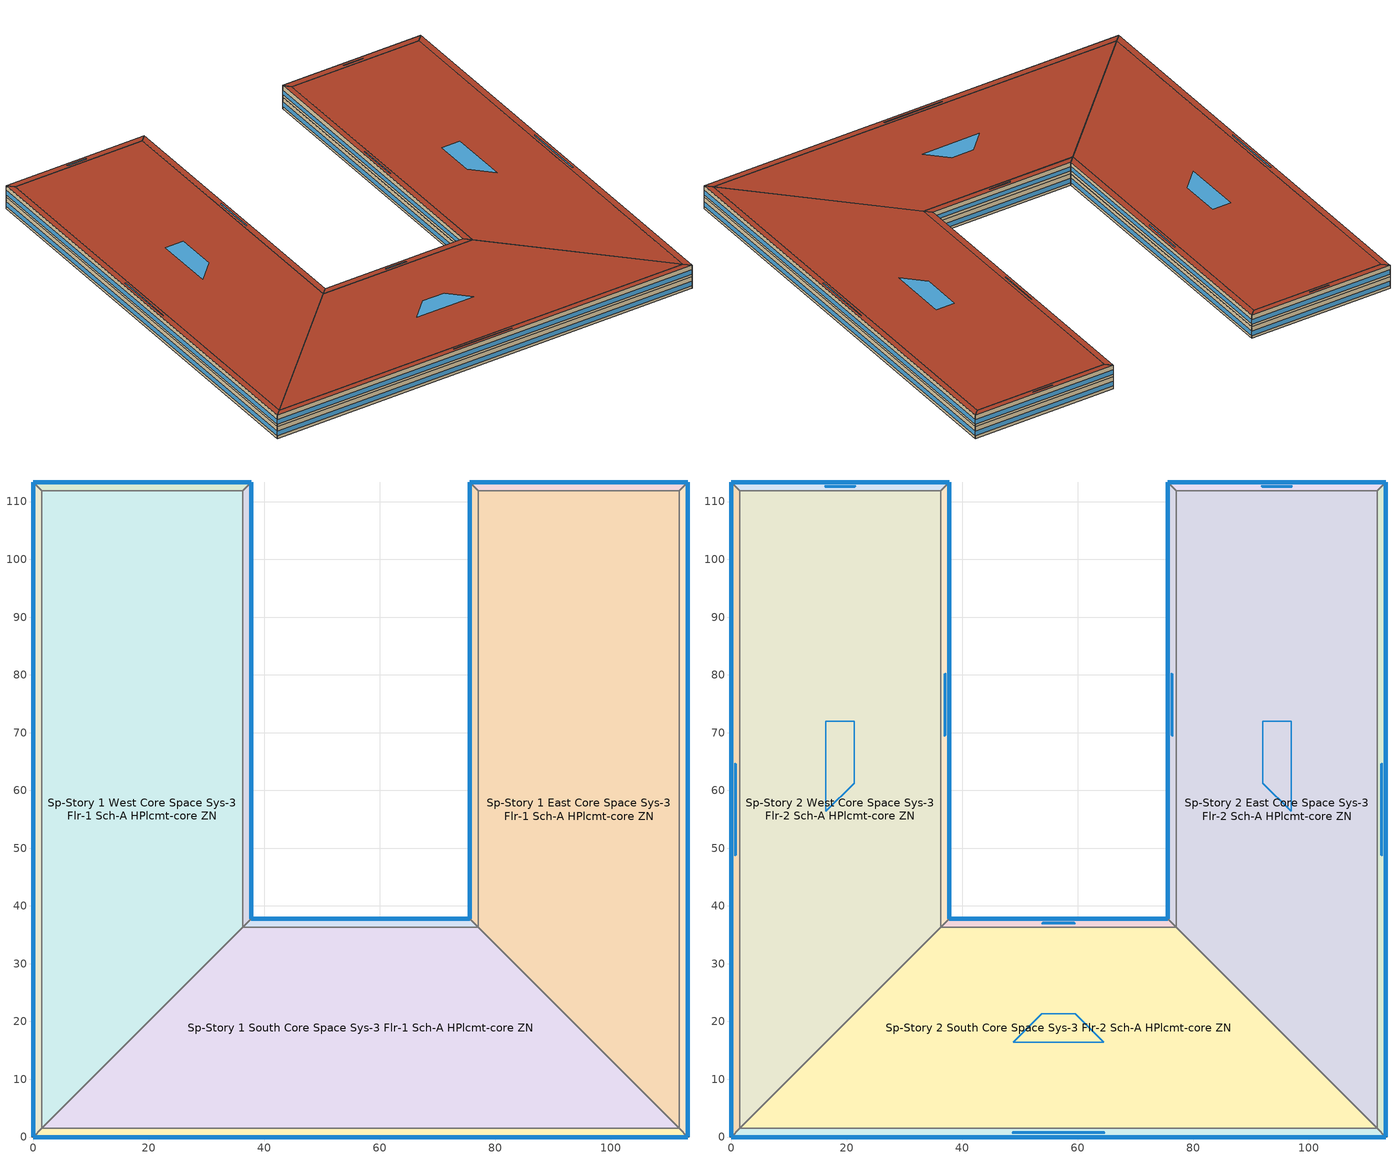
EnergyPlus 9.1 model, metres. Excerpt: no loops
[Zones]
Sp-Story 1 East Core Space Sys-3 Flr-1 Sch-A HPlcmt-core ZN
 floor ground (BTAP-Grnd-Floor-Mass:U-0.757): 77.12,36.27 77.12,111.87 111.87,111.87 111.87,1.52 z0
 wall to Sp-Story 1 West Right Perimeter Space Sys-3 Flr-1 Sch-A HPlcmt-west ZN (BTAP-Int-Wall): 77.12,111.87 77.12,36.27 z0:3.2
 wall to Sp-Story 1 North Right Perimeter Space Sys-3 Flr-1 Sch-A HPlcmt-north ZN (BTAP-Int-Wall): 111.87,111.87 77.12,111.87 z0:3.2
 wall to Sp-Story 1 East Right Perimeter Space Sys-3 Flr-1 Sch-A HPlcmt-east ZN (BTAP-Int-Wall): 111.87,1.52 111.87,111.87 z0:3.2
 wall to Sp-Story 1 South Core Space Sys-3 Flr-1 Sch-A HPlcmt-core ZN (BTAP-Int-Wall): 77.12,36.27 111.87,1.52 z0:3.2
Sp-Story 1 East Left Perimeter Space Sys-3 Flr-1 Sch-A HPlcmt-east ZN
 floor ground (BTAP-Grnd-Floor-Mass:U-0.757): 37.8,113.39 37.8,37.8 36.27,36.27 36.27,111.87 z0
 wall outside (BTAP-Ext-Wall-Mass:U-0.247): 37.8,37.8 37.8,113.39 z0:3.2
 wall to Sp-Story 1 North Lower Perimeter Space Sys-3 Flr-1 Sch-A HPlcmt-north ZN (BTAP-Int-Wall): 36.27,36.27 37.8,37.8 z0:3.2
 wall to Sp-Story 1 West Core Space Sys-3 Flr-1 Sch-A HPlcmt-core ZN (BTAP-Int-Wall): 36.27,111.87 36.27,36.27 z0:3.2
 wall to Sp-Story 1 North Left Perimeter Space Sys-3 Flr-1 Sch-A HPlcmt-north ZN (BTAP-Int-Wall): 37.8,113.39 36.27,111.87 z0:3.2
 window (BTAP-Ext-FixedWindow:U=0.190 SHGC=0.600): 37.8,37.82 37.8,113.36 z0.76:1.94
Sp-Story 1 East Right Perimeter Space Sys-3 Flr-1 Sch-A HPlcmt-east ZN
 floor ground (BTAP-Grnd-Floor-Mass:U-0.757): 113.39,113.39 113.39,0 111.87,1.52 111.87,111.87 z0
 wall outside (BTAP-Ext-Wall-Mass:U-0.247): 113.39,0 113.39,113.39 z0:3.2
 wall to Sp-Story 1 South Lower Perimeter Space Sys-3 Flr-1 Sch-A HPlcmt-south ZN (BTAP-Int-Wall): 111.87,1.52 113.39,0 z0:3.2
 wall to Sp-Story 1 North Right Perimeter Space Sys-3 Flr-1 Sch-A HPlcmt-north ZN (BTAP-Int-Wall): 113.39,113.39 111.87,111.87 z0:3.2
 window (BTAP-Ext-FixedWindow:U=0.190 SHGC=0.600): 113.39,0.03 113.39,113.36 z0.76:1.94
Sp-Story 1 North Left Perimeter Space Sys-3 Flr-1 Sch-A HPlcmt-north ZN
 floor ground (BTAP-Grnd-Floor-Mass:U-0.757): 0,113.39 37.8,113.39 36.27,111.87 1.52,111.87 z0
 wall outside (BTAP-Ext-Wall-Mass:U-0.247): 37.8,113.39 0,113.39 z0:3.2
 wall to Sp-Story 1 West Core Space Sys-3 Flr-1 Sch-A HPlcmt-core ZN (BTAP-Int-Wall): 1.52,111.87 36.27,111.87 z0:3.2
 wall to Sp-Story 1 West Left Perimeter Space Sys-3 Flr-1 Sch-A HPlcmt-west ZN (BTAP-Int-Wall): 0,113.39 1.52,111.87 z0:3.2
 window (BTAP-Ext-FixedWindow:U=0.190 SHGC=0.600): 37.77,113.39 0.03,113.39 z0.76:1.94
Sp-Story 1 North Lower Perimeter Space Sys-3 Flr-1 Sch-A HPlcmt-north ZN
 floor ground (BTAP-Grnd-Floor-Mass:U-0.757): 37.8,37.8 75.59,37.8 77.12,36.27 36.27,36.27 z0
 wall outside (BTAP-Ext-Wall-Mass:U-0.247): 75.59,37.8 37.8,37.8 z0:3.2
 wall to Sp-Story 1 West Right Perimeter Space Sys-3 Flr-1 Sch-A HPlcmt-west ZN (BTAP-Int-Wall): 77.12,36.27 75.59,37.8 z0:3.2
 wall to Sp-Story 1 South Core Space Sys-3 Flr-1 Sch-A HPlcmt-core ZN (BTAP-Int-Wall): 36.27,36.27 77.12,36.27 z0:3.2
 window (BTAP-Ext-FixedWindow:U=0.190 SHGC=0.600): 75.57,37.8 37.82,37.8 z0.76:1.94
Sp-Story 1 North Right Perimeter Space Sys-3 Flr-1 Sch-A HPlcmt-north ZN
 floor ground (BTAP-Grnd-Floor-Mass:U-0.757): 75.59,113.39 113.39,113.39 111.87,111.87 77.12,111.87 z0
 wall outside (BTAP-Ext-Wall-Mass:U-0.247): 113.39,113.39 75.59,113.39 z0:3.2
 wall to Sp-Story 1 West Right Perimeter Space Sys-3 Flr-1 Sch-A HPlcmt-west ZN (BTAP-Int-Wall): 75.59,113.39 77.12,111.87 z0:3.2
 window (BTAP-Ext-FixedWindow:U=0.190 SHGC=0.600): 113.36,113.39 75.62,113.39 z0.76:1.94
Sp-Story 1 South Core Space Sys-3 Flr-1 Sch-A HPlcmt-core ZN
 floor ground (BTAP-Grnd-Floor-Mass:U-0.757): 36.27,36.27 77.12,36.27 111.87,1.52 1.52,1.52 z0
 wall to Sp-Story 1 South Lower Perimeter Space Sys-3 Flr-1 Sch-A HPlcmt-south ZN (BTAP-Int-Wall): 1.52,1.52 111.87,1.52 z0:3.2
 wall to Sp-Story 1 West Core Space Sys-3 Flr-1 Sch-A HPlcmt-core ZN (BTAP-Int-Wall): 36.27,36.27 1.52,1.52 z0:3.2
Sp-Story 1 South Lower Perimeter Space Sys-3 Flr-1 Sch-A HPlcmt-south ZN
 floor ground (BTAP-Grnd-Floor-Mass:U-0.757): 113.39,0 0,0 1.52,1.52 111.87,1.52 z0
 wall outside (BTAP-Ext-Wall-Mass:U-0.247): 0,0 113.39,0 z0:3.2
 wall to Sp-Story 1 West Left Perimeter Space Sys-3 Flr-1 Sch-A HPlcmt-west ZN (BTAP-Int-Wall): 1.52,1.52 0,0 z0:3.2
 window (BTAP-Ext-FixedWindow:U=0.190 SHGC=0.600): 0.03,0 113.36,0 z0.76:1.94
Sp-Story 1 West Core Space Sys-3 Flr-1 Sch-A HPlcmt-core ZN
 floor ground (BTAP-Grnd-Floor-Mass:U-0.757): 1.52,1.52 1.52,111.87 36.27,111.87 36.27,36.27 z0
 wall to Sp-Story 1 West Left Perimeter Space Sys-3 Flr-1 Sch-A HPlcmt-west ZN (BTAP-Int-Wall): 1.52,111.87 1.52,1.52 z0:3.2
Sp-Story 1 West Left Perimeter Space Sys-3 Flr-1 Sch-A HPlcmt-west ZN
 floor ground (BTAP-Grnd-Floor-Mass:U-0.757): 0,0 0,113.39 1.52,111.87 1.52,1.52 z0
 wall outside (BTAP-Ext-Wall-Mass:U-0.247): 0,113.39 0,0 z0:3.2
 window (BTAP-Ext-FixedWindow:U=0.190 SHGC=0.600): 0,113.36 0,0.03 z0.76:1.94
Sp-Story 1 West Right Perimeter Space Sys-3 Flr-1 Sch-A HPlcmt-west ZN
 floor ground (BTAP-Grnd-Floor-Mass:U-0.757): 75.59,37.8 75.59,113.39 77.12,111.87 77.12,36.27 z0
 wall outside (BTAP-Ext-Wall-Mass:U-0.247): 75.59,113.39 75.59,37.8 z0:3.2
 window (BTAP-Ext-FixedWindow:U=0.190 SHGC=0.600): 75.59,113.36 75.59,37.82 z0.76:1.94
Sp-Story 2 East Core Space Sys-3 Flr-2 Sch-A HPlcmt-core ZN
 floor to Sp-Story 1 East Core Space Sys-3 Flr-1 Sch-A HPlcmt-core ZN (BTAP-Int-Floor): 77.12,36.27 77.12,111.87 111.87,111.87 111.87,1.52 z3.2
 wall to Sp-Story 2 West Right Perimeter Space Sys-3 Flr-2 Sch-A HPlcmt-west ZN (BTAP-Int-Wall): 77.12,111.87 77.12,36.27 z3.2:6.4
 wall to Sp-Story 2 North Right Perimeter Space Sys-3 Flr-2 Sch-A HPlcmt-north ZN (BTAP-Int-Wall): 111.87,111.87 77.12,111.87 z3.2:6.4
 wall to Sp-Story 2 East Right Perimeter Space Sys-3 Flr-2 Sch-A HPlcmt-east ZN (BTAP-Int-Wall): 111.87,1.52 111.87,111.87 z3.2:6.4
 wall to Sp-Story 2 South Core Space Sys-3 Flr-2 Sch-A HPlcmt-core ZN (BTAP-Int-Wall): 77.12,36.27 111.87,1.52 z3.2:6.4
 roof outside (BTAP-Ext-Roof-Metal:U-0.156): 111.87,1.52 111.87,111.87 77.12,111.87 77.12,36.27 z6.4
 skylight (BTAP-Ext-Skylights:U=0.190 SHGC=0.600): 96.95,56.35 96.95,71.96 92.03,71.96 92.03,61.27 z6.4
Sp-Story 2 East Left Perimeter Space Sys-3 Flr-2 Sch-A HPlcmt-east ZN
 floor to Sp-Story 1 East Left Perimeter Space Sys-3 Flr-1 Sch-A HPlcmt-east ZN (BTAP-Int-Floor): 37.8,113.39 37.8,37.8 36.27,36.27 36.27,111.87 z3.2
 wall outside (BTAP-Ext-Wall-Mass:U-0.247): 37.8,37.8 37.8,113.39 z3.2:6.4
 wall to Sp-Story 2 North Lower Perimeter Space Sys-3 Flr-2 Sch-A HPlcmt-north ZN (BTAP-Int-Wall): 36.27,36.27 37.8,37.8 z3.2:6.4
 wall to Sp-Story 2 West Core Space Sys-3 Flr-2 Sch-A HPlcmt-core ZN (BTAP-Int-Wall): 36.27,111.87 36.27,36.27 z3.2:6.4
 wall to Sp-Story 2 North Left Perimeter Space Sys-3 Flr-2 Sch-A HPlcmt-north ZN (BTAP-Int-Wall): 37.8,113.39 36.27,111.87 z3.2:6.4
 window (BTAP-Ext-FixedWindow:U=0.190 SHGC=0.600): 37.8,37.82 37.8,113.36 z3.96:5.14
 roof outside (BTAP-Ext-Roof-Metal:U-0.156): 36.27,111.87 36.27,36.27 37.8,37.8 37.8,113.39 z6.4
 skylight (BTAP-Ext-Skylights:U=0.190 SHGC=0.600): 36.93,80.07 36.93,69.38 37.14,69.59 37.14,80.28 z6.4
Sp-Story 2 East Right Perimeter Space Sys-3 Flr-2 Sch-A HPlcmt-east ZN
 floor to Sp-Story 1 East Right Perimeter Space Sys-3 Flr-1 Sch-A HPlcmt-east ZN (BTAP-Int-Floor): 113.39,113.39 113.39,0 111.87,1.52 111.87,111.87 z3.2
 wall outside (BTAP-Ext-Wall-Mass:U-0.247): 113.39,0 113.39,113.39 z3.2:6.4
 wall to Sp-Story 2 South Lower Perimeter Space Sys-3 Flr-2 Sch-A HPlcmt-south ZN (BTAP-Int-Wall): 111.87,1.52 113.39,0 z3.2:6.4
 wall to Sp-Story 2 North Right Perimeter Space Sys-3 Flr-2 Sch-A HPlcmt-north ZN (BTAP-Int-Wall): 113.39,113.39 111.87,111.87 z3.2:6.4
 window (BTAP-Ext-FixedWindow:U=0.190 SHGC=0.600): 113.39,0.03 113.39,113.36 z3.96:5.14
 roof outside (BTAP-Ext-Roof-Metal:U-0.156): 111.87,111.87 111.87,1.52 113.39,0 113.39,113.39 z6.4
 skylight (BTAP-Ext-Skylights:U=0.190 SHGC=0.600): 112.52,64.5 112.52,48.89 112.74,48.68 112.74,64.71 z6.4
Sp-Story 2 North Left Perimeter Space Sys-3 Flr-2 Sch-A HPlcmt-north ZN
 floor to Sp-Story 1 North Left Perimeter Space Sys-3 Flr-1 Sch-A HPlcmt-north ZN (BTAP-Int-Floor): 0,113.39 37.8,113.39 36.27,111.87 1.52,111.87 z3.2
 wall outside (BTAP-Ext-Wall-Mass:U-0.247): 37.8,113.39 0,113.39 z3.2:6.4
 wall to Sp-Story 2 West Core Space Sys-3 Flr-2 Sch-A HPlcmt-core ZN (BTAP-Int-Wall): 1.52,111.87 36.27,111.87 z3.2:6.4
 wall to Sp-Story 2 West Left Perimeter Space Sys-3 Flr-2 Sch-A HPlcmt-west ZN (BTAP-Int-Wall): 0,113.39 1.52,111.87 z3.2:6.4
 window (BTAP-Ext-FixedWindow:U=0.190 SHGC=0.600): 37.77,113.39 0.03,113.39 z3.96:5.14
 roof outside (BTAP-Ext-Roof-Metal:U-0.156): 1.52,111.87 36.27,111.87 37.8,113.39 0,113.39 z6.4
 skylight (BTAP-Ext-Skylights:U=0.190 SHGC=0.600): 16.44,112.52 21.36,112.52 21.57,112.74 16.23,112.74 z6.4
Sp-Story 2 North Lower Perimeter Space Sys-3 Flr-2 Sch-A HPlcmt-north ZN
 floor to Sp-Story 1 North Lower Perimeter Space Sys-3 Flr-1 Sch-A HPlcmt-north ZN (BTAP-Int-Floor): 37.8,37.8 75.59,37.8 77.12,36.27 36.27,36.27 z3.2
 wall outside (BTAP-Ext-Wall-Mass:U-0.247): 75.59,37.8 37.8,37.8 z3.2:6.4
 wall to Sp-Story 2 West Right Perimeter Space Sys-3 Flr-2 Sch-A HPlcmt-west ZN (BTAP-Int-Wall): 77.12,36.27 75.59,37.8 z3.2:6.4
 wall to Sp-Story 2 South Core Space Sys-3 Flr-2 Sch-A HPlcmt-core ZN (BTAP-Int-Wall): 36.27,36.27 77.12,36.27 z3.2:6.4
 window (BTAP-Ext-FixedWindow:U=0.190 SHGC=0.600): 75.57,37.8 37.82,37.8 z3.96:5.14
 roof outside (BTAP-Ext-Roof-Metal:U-0.156): 36.27,36.27 77.12,36.27 75.59,37.8 37.8,37.8 z6.4
 skylight (BTAP-Ext-Skylights:U=0.190 SHGC=0.600): 53.81,36.93 59.58,36.93 59.37,37.14 54.02,37.14 z6.4
Sp-Story 2 North Right Perimeter Space Sys-3 Flr-2 Sch-A HPlcmt-north ZN
 floor to Sp-Story 1 North Right Perimeter Space Sys-3 Flr-1 Sch-A HPlcmt-north ZN (BTAP-Int-Floor): 75.59,113.39 113.39,113.39 111.87,111.87 77.12,111.87 z3.2
 wall outside (BTAP-Ext-Wall-Mass:U-0.247): 113.39,113.39 75.59,113.39 z3.2:6.4
 wall to Sp-Story 2 West Right Perimeter Space Sys-3 Flr-2 Sch-A HPlcmt-west ZN (BTAP-Int-Wall): 75.59,113.39 77.12,111.87 z3.2:6.4
 window (BTAP-Ext-FixedWindow:U=0.190 SHGC=0.600): 113.36,113.39 75.62,113.39 z3.96:5.14
 roof outside (BTAP-Ext-Roof-Metal:U-0.156): 77.12,111.87 111.87,111.87 113.39,113.39 75.59,113.39 z6.4
 skylight (BTAP-Ext-Skylights:U=0.190 SHGC=0.600): 92.03,112.52 96.95,112.52 97.16,112.74 91.82,112.74 z6.4
Sp-Story 2 South Core Space Sys-3 Flr-2 Sch-A HPlcmt-core ZN
 floor to Sp-Story 1 South Core Space Sys-3 Flr-1 Sch-A HPlcmt-core ZN (BTAP-Int-Floor): 36.27,36.27 77.12,36.27 111.87,1.52 1.52,1.52 z3.2
 wall to Sp-Story 2 South Lower Perimeter Space Sys-3 Flr-2 Sch-A HPlcmt-south ZN (BTAP-Int-Wall): 1.52,1.52 111.87,1.52 z3.2:6.4
 wall to Sp-Story 2 West Core Space Sys-3 Flr-2 Sch-A HPlcmt-core ZN (BTAP-Int-Wall): 36.27,36.27 1.52,1.52 z3.2:6.4
 roof outside (BTAP-Ext-Roof-Metal:U-0.156): 1.52,1.52 111.87,1.52 77.12,36.27 36.27,36.27 z6.4
 skylight (BTAP-Ext-Skylights:U=0.190 SHGC=0.600): 48.89,16.44 64.5,16.44 59.58,21.36 53.81,21.36 z6.4
Sp-Story 2 South Lower Perimeter Space Sys-3 Flr-2 Sch-A HPlcmt-south ZN
 floor to Sp-Story 1 South Lower Perimeter Space Sys-3 Flr-1 Sch-A HPlcmt-south ZN (BTAP-Int-Floor): 113.39,0 0,0 1.52,1.52 111.87,1.52 z3.2
 wall outside (BTAP-Ext-Wall-Mass:U-0.247): 0,0 113.39,0 z3.2:6.4
 wall to Sp-Story 2 West Left Perimeter Space Sys-3 Flr-2 Sch-A HPlcmt-west ZN (BTAP-Int-Wall): 1.52,1.52 0,0 z3.2:6.4
 window (BTAP-Ext-FixedWindow:U=0.190 SHGC=0.600): 0.03,0 113.36,0 z3.96:5.14
 roof outside (BTAP-Ext-Roof-Metal:U-0.156): 111.87,1.52 1.52,1.52 0,0 113.39,0 z6.4
 skylight (BTAP-Ext-Skylights:U=0.190 SHGC=0.600): 64.5,0.87 48.89,0.87 48.68,0.65 64.71,0.65 z6.4
Sp-Story 2 West Core Space Sys-3 Flr-2 Sch-A HPlcmt-core ZN
 floor to Sp-Story 1 West Core Space Sys-3 Flr-1 Sch-A HPlcmt-core ZN (BTAP-Int-Floor): 1.52,1.52 1.52,111.87 36.27,111.87 36.27,36.27 z3.2
 wall to Sp-Story 2 West Left Perimeter Space Sys-3 Flr-2 Sch-A HPlcmt-west ZN (BTAP-Int-Wall): 1.52,111.87 1.52,1.52 z3.2:6.4
 roof outside (BTAP-Ext-Roof-Metal:U-0.156): 36.27,36.27 36.27,111.87 1.52,111.87 1.52,1.52 z6.4
 skylight (BTAP-Ext-Skylights:U=0.190 SHGC=0.600): 21.36,61.27 21.36,71.96 16.44,71.96 16.44,56.35 z6.4
Sp-Story 2 West Left Perimeter Space Sys-3 Flr-2 Sch-A HPlcmt-west ZN
 floor to Sp-Story 1 West Left Perimeter Space Sys-3 Flr-1 Sch-A HPlcmt-west ZN (BTAP-Int-Floor): 0,0 0,113.39 1.52,111.87 1.52,1.52 z3.2
 wall outside (BTAP-Ext-Wall-Mass:U-0.247): 0,113.39 0,0 z3.2:6.4
 window (BTAP-Ext-FixedWindow:U=0.190 SHGC=0.600): 0,113.36 0,0.03 z3.96:5.14
 roof outside (BTAP-Ext-Roof-Metal:U-0.156): 1.52,1.52 1.52,111.87 0,113.39 0,0 z6.4
 skylight (BTAP-Ext-Skylights:U=0.190 SHGC=0.600): 0.87,48.89 0.87,64.5 0.65,64.71 0.65,48.68 z6.4
Sp-Story 2 West Right Perimeter Space Sys-3 Flr-2 Sch-A HPlcmt-west ZN
 floor to Sp-Story 1 West Right Perimeter Space Sys-3 Flr-1 Sch-A HPlcmt-west ZN (BTAP-Int-Floor): 75.59,37.8 75.59,113.39 77.12,111.87 77.12,36.27 z3.2
 wall outside (BTAP-Ext-Wall-Mass:U-0.247): 75.59,113.39 75.59,37.8 z3.2:6.4
 window (BTAP-Ext-FixedWindow:U=0.190 SHGC=0.600): 75.59,113.36 75.59,37.82 z3.96:5.14
 roof outside (BTAP-Ext-Roof-Metal:U-0.156): 77.12,36.27 77.12,111.87 75.59,113.39 75.59,37.8 z6.4
 skylight (BTAP-Ext-Skylights:U=0.190 SHGC=0.600): 76.46,69.38 76.46,80.07 76.25,80.28 76.25,69.59 z6.4
[Building]
rectangular: North Axis {deg}=0
[Site:Location]
Ottawa=Macdonald-Cartier Intl AP_ON_CAN: Latitude {deg}=45.317; Longitude {deg}=-75.667; Time Zone {hr}=-5; Elevation {m}=114.9
[Site:GroundTemperature:BuildingSurface]
19.527, 19.502, 19.536, 19.598, 20.002, 21.64, 22.225, 22.375, 21.449, 20.121, 19.802, 19.633
[Site:WaterMainsTemperature]
Calculation Method=Correlation; Annual Average Outdoor Air Temperature {C}=6.83333; Maximum Difference In Monthly Average Outdoor Air Temperatures {deltaC}=31.2
[SizingPeriod:DesignDay] Day of Month=21; Dry-Bulb Temperature Range Modifier Type=DefaultMultipliers; Humidity Condition Type=Wetbulb; Barometric Pressure {Pa}=99952; Rain Indicator=No; Snow Indicator=No; Daylight Saving Time Indicator=No
Name | Month | Day Type | Maximum Dry-Bulb Temperature {C} | Daily Dry-Bulb Temperature Range {deltaC} | Wetbulb or DewPoint at Maximum Dry-Bulb {C} | Wind Speed {m/s} | Wind Direction {deg} | Solar Model Indicator | ASHRAE Clear Sky Optical Depth for Beam Irradiance (taub) | ASHRAE Clear Sky Optical Depth for Diffuse Irradiance (taud) | Sky Clearness
Ottawa=Macdonald-Cartier Intl Ann Clg .4% Condns DB=>MWB | 7 | SummerDesignDay | 30.6 | 10.1 | 21.8 | 4.6 | 220 | ASHRAETau | 0.417 | 2.264
Ottawa=Macdonald-Cartier Intl Ann Htg 99.6% Condns DB | 1 | WinterDesignDay | -24.2 | 0 | -24.2 | 3.5 | 290 | ASHRAEClearSky |  |  | 0
[Material] Thermal Absorptance=0.9
Name | Roughness | Thickness {m} | Conductivity {W/m-K} | Density {kg/m3} | Specific Heat {J/kg-K} | Solar Absorptance | Visible Absorptance
1/2IN Gypsum 1 | Smooth | 0.0127 | 0.16 | 784.9 | 830 | 0.4 | 0.4
100mm Normalweight concrete floor 1 | MediumSmooth | 0.1016 | 2.31 | 2322 | 832 | 0.7 | 0.7
1IN Stucco 1 | Smooth | 0.0253 | 0.6918 | 1858 | 837 | 0.7 | 0.92
6 in. Normalweight Concrete Floor 1 | MediumRough | 0.1524 | 2.31 | 2322 | 832 | 0.7 | 0.7
8IN CONCRETE HW RefBldg 1 | Rough | 0.2032 | 1.311 | 2240 | 836.8 | 0.7 | 0.7
G01 13mm gypsum board 1 | Smooth | 0.0127 | 0.16 | 800 | 1090 | 0.7 | 0.5
Metal Roof Surface 1 | Smooth | 0.0008 | 45.28 | 7824 | 500 | 0.7 | 0.7
[Material:NoMass] Roughness=Smooth; Thermal Absorptance=0.9; Solar Absorptance=0.7
Name | Thermal Resistance {m2-K/W} | Visible Absorptance
Typical Carpet Pad | 0.21648 | 0.8
Typical Carpet Pad 2 | 1.25503 | 0.8
Typical Insulation 2 | 3.77764 | 0.7
Typical Insulation 3 | 6.41024 | 0.7
[WindowMaterial:SimpleGlazingSystem]
SimpleGlazing:U=0.190 SHGC=0.600: U-Factor {W/m2-K}=1.9; Solar Heat Gain Coefficient=0.6; Visible Transmittance=0.21
[Construction]
BTAP-Ext-FixedWindow:U=0.190 SHGC=0.600; BTAP-Ext-Skylights:U=0.190 SHGC=0.600: SimpleGlazing:U=0.190 SHGC=0.600
BTAP-Ext-Roof-Metal:U-0.156: Metal Roof Surface 1, Typical Insulation 3
BTAP-Ext-Wall-Mass:U-0.247: 1IN Stucco 1, 8IN CONCRETE HW RefBldg 1, Typical Insulation 2, 1/2IN Gypsum 1
BTAP-Grnd-Floor-Mass:U-0.757: 6 in. Normalweight Concrete Floor 1, Typical Carpet Pad 2
BTAP-Int-Floor: 100mm Normalweight concrete floor 1, Typical Carpet Pad
BTAP-Int-Wall: G01 13mm gypsum board 1, G01 13mm gypsum board 1
[Zone]
Sp-Story 1 East Core Space Sys-3 Flr-1 Sch-A HPlcmt-core ZN; Sp-Story 1 East Left Perimeter Space Sys-3 Flr-1 Sch-A HPlcmt-east ZN; Sp-Story 1 East Right Perimeter Space Sys-3 Flr-1 Sch-A HPlcmt-east ZN; Sp-Story 1 North Left Perimeter Space Sys-3 Flr-1 Sch-A HPlcmt-north ZN; Sp-Story 1 North Lower Perimeter Space Sys-3 Flr-1 Sch-A HPlcmt-north ZN; Sp-Story 1 North Right Perimeter Space Sys-3 Flr-1 Sch-A HPlcmt-north ZN; Sp-Story 1 South Core Space Sys-3 Flr-1 Sch-A HPlcmt-core ZN; Sp-Story 1 South Lower Perimeter Space Sys-3 Flr-1 Sch-A HPlcmt-south ZN; Sp-Story 1 West Core Space Sys-3 Flr-1 Sch-A HPlcmt-core ZN; Sp-Story 1 West Left Perimeter Space Sys-3 Flr-1 Sch-A HPlcmt-west ZN; Sp-Story 1 West Right Perimeter Space Sys-3 Flr-1 Sch-A HPlcmt-west ZN; Sp-Story 2 East Core Space Sys-3 Flr-2 Sch-A HPlcmt-core ZN; Sp-Story 2 East Left Perimeter Space Sys-3 Flr-2 Sch-A HPlcmt-east ZN; Sp-Story 2 East Right Perimeter Space Sys-3 Flr-2 Sch-A HPlcmt-east ZN; Sp-Story 2 North Left Perimeter Space Sys-3 Flr-2 Sch-A HPlcmt-north ZN; Sp-Story 2 North Lower Perimeter Space Sys-3 Flr-2 Sch-A HPlcmt-north ZN; Sp-Story 2 North Right Perimeter Space Sys-3 Flr-2 Sch-A HPlcmt-north ZN; Sp-Story 2 South Core Space Sys-3 Flr-2 Sch-A HPlcmt-core ZN; Sp-Story 2 South Lower Perimeter Space Sys-3 Flr-2 Sch-A HPlcmt-south ZN; Sp-Story 2 West Core Space Sys-3 Flr-2 Sch-A HPlcmt-core ZN; Sp-Story 2 West Left Perimeter Space Sys-3 Flr-2 Sch-A HPlcmt-west ZN; Sp-Story 2 West Right Perimeter Space Sys-3 Flr-2 Sch-A HPlcmt-west ZN
[ZoneInfiltration:DesignFlowRate] Schedule=Always On Discrete; Design Flow Rate Calculation Method=Flow/ExteriorArea; Flow per Exterior Surface Area {m3/s-m2}=0.00025; Constant Term Coefficient=0; Temperature Term Coefficient=0; Velocity Term Coefficient=0.224; Velocity Squared Term Coefficient=0
Name | Zone or ZoneList
Story 1 East Left Perimeter Space Infiltration | Sp-Story 1 East Left Perimeter Space Sys-3 Flr-1 Sch-A HPlcmt-east ZN
Story 1 East Right Perimeter Space Infiltration | Sp-Story 1 East Right Perimeter Space Sys-3 Flr-1 Sch-A HPlcmt-east ZN
Story 1 North Left Perimeter Space Infiltration | Sp-Story 1 North Left Perimeter Space Sys-3 Flr-1 Sch-A HPlcmt-north ZN
Story 1 North Lower Perimeter Space Infiltration | Sp-Story 1 North Lower Perimeter Space Sys-3 Flr-1 Sch-A HPlcmt-north ZN
Story 1 North Right Perimeter Space Infiltration | Sp-Story 1 North Right Perimeter Space Sys-3 Flr-1 Sch-A HPlcmt-north ZN
Story 1 South Lower Perimeter Space Infiltration | Sp-Story 1 South Lower Perimeter Space Sys-3 Flr-1 Sch-A HPlcmt-south ZN
Story 1 West Left Perimeter Space Infiltration | Sp-Story 1 West Left Perimeter Space Sys-3 Flr-1 Sch-A HPlcmt-west ZN
Story 1 West Right Perimeter Space Infiltration | Sp-Story 1 West Right Perimeter Space Sys-3 Flr-1 Sch-A HPlcmt-west ZN
Story 2 East Core Space Infiltration | Sp-Story 2 East Core Space Sys-3 Flr-2 Sch-A HPlcmt-core ZN
Story 2 East Left Perimeter Space Infiltration | Sp-Story 2 East Left Perimeter Space Sys-3 Flr-2 Sch-A HPlcmt-east ZN
Story 2 East Right Perimeter Space Infiltration | Sp-Story 2 East Right Perimeter Space Sys-3 Flr-2 Sch-A HPlcmt-east ZN
Story 2 North Left Perimeter Space Infiltration | Sp-Story 2 North Left Perimeter Space Sys-3 Flr-2 Sch-A HPlcmt-north ZN
Story 2 North Lower Perimeter Space Infiltration | Sp-Story 2 North Lower Perimeter Space Sys-3 Flr-2 Sch-A HPlcmt-north ZN
Story 2 North Right Perimeter Space Infiltration | Sp-Story 2 North Right Perimeter Space Sys-3 Flr-2 Sch-A HPlcmt-north ZN
Story 2 South Core Space Infiltration | Sp-Story 2 South Core Space Sys-3 Flr-2 Sch-A HPlcmt-core ZN
Story 2 South Lower Perimeter Space Infiltration | Sp-Story 2 South Lower Perimeter Space Sys-3 Flr-2 Sch-A HPlcmt-south ZN
Story 2 West Core Space Infiltration | Sp-Story 2 West Core Space Sys-3 Flr-2 Sch-A HPlcmt-core ZN
Story 2 West Left Perimeter Space Infiltration | Sp-Story 2 West Left Perimeter Space Sys-3 Flr-2 Sch-A HPlcmt-west ZN
Story 2 West Right Perimeter Space Infiltration | Sp-Story 2 West Right Perimeter Space Sys-3 Flr-2 Sch-A HPlcmt-west ZN
[AvailabilityManager:Scheduled] Schedule=Always On Discrete
Sys_3_PSZ Sp-Story 1 East Core Space Sys-3 Flr-1 Sch-A HPlcmt-core ZN Availability Manager; Air Loop HVAC Outdoor Air System 9 Availability Manager; Sys_3_PSZ Sp-Story 1 East Left Perimeter Space Sys-3 Flr-1 Sch-A HPlcmt-east ZN Availability Manager; Air Loop HVAC Outdoor Air System 4 Availability Manager; Sys_3_PSZ Sp-Story 1 East Right Perimeter Space Sys-3 Flr-1 Sch-A HPlcmt-east ZN Availability Manager; Air Loop HVAC Outdoor Air System 5 Availability Manager; Sys_3_PSZ Sp-Story 1 North Left Perimeter Space Sys-3 Flr-1 Sch-A HPlcmt-north ZN Availability Manager; Air Loop HVAC Outdoor Air System 1 Availability Manager; Sys_3_PSZ Sp-Story 1 North Lower Perimeter Space Sys-3 Flr-1 Sch-A HPlcmt-north ZN Availability Manager; Air Loop HVAC Outdoor Air System 2 Availability Manager; Sys_3_PSZ Sp-Story 1 North Right Perimeter Space Sys-3 Flr-1 Sch-A HPlcmt-north ZN Availability Manager; Air Loop HVAC Outdoor Air System 3 Availability Manager; Sys_3_PSZ Sp-Story 1 South Core Space Sys-3 Flr-1 Sch-A HPlcmt-core ZN Availability Manager; Air Loop HVAC Outdoor Air System 10 Availability Manager; Sys_3_PSZ Sp-Story 1 South Lower Perimeter Space Sys-3 Flr-1 Sch-A HPlcmt-south ZN Availability Manager; Air Loop HVAC Outdoor Air System 8 Availability Manager; Sys_3_PSZ Sp-Story 1 West Core Space Sys-3 Flr-1 Sch-A HPlcmt-core ZN Availability Manager; Air Loop HVAC Outdoor Air System 11 Availability Manager; Sys_3_PSZ Sp-Story 1 West Left Perimeter Space Sys-3 Flr-1 Sch-A HPlcmt-west ZN Availability Manager; Air Loop HVAC Outdoor Air System 6 Availability Manager; Sys_3_PSZ Sp-Story 1 West Right Perimeter Space Sys-3 Flr-1 Sch-A HPlcmt-west ZN Availability Manager; Air Loop HVAC Outdoor Air System 7 Availability Manager; Sys_3_PSZ Sp-Story 2 East Core Space Sys-3 Flr-2 Sch-A HPlcmt-core ZN Availability Manager; Air Loop HVAC Outdoor Air System 20 Availability Manager; Sys_3_PSZ Sp-Story 2 East Left Perimeter Space Sys-3 Flr-2 Sch-A HPlcmt-east ZN Availability Manager; Air Loop HVAC Outdoor Air System 15 Availability Manager; Sys_3_PSZ Sp-Story 2 East Right Perimeter Space Sys-3 Flr-2 Sch-A HPlcmt-east ZN Availability Manager; Air Loop HVAC Outdoor Air System 16 Availability Manager; Sys_3_PSZ Sp-Story 2 North Left Perimeter Space Sys-3 Flr-2 Sch-A HPlcmt-north ZN Availability Manager; Air Loop HVAC Outdoor Air System 12 Availability Manager; Sys_3_PSZ Sp-Story 2 North Lower Perimeter Space Sys-3 Flr-2 Sch-A HPlcmt-north ZN Availability Manager; Air Loop HVAC Outdoor Air System 13 Availability Manager; Sys_3_PSZ Sp-Story 2 North Right Perimeter Space Sys-3 Flr-2 Sch-A HPlcmt-north ZN Availability Manager; Air Loop HVAC Outdoor Air System 14 Availability Manager; Sys_3_PSZ Sp-Story 2 South Core Space Sys-3 Flr-2 Sch-A HPlcmt-core ZN Availability Manager; Air Loop HVAC Outdoor Air System 21 Availability Manager; Sys_3_PSZ Sp-Story 2 South Lower Perimeter Space Sys-3 Flr-2 Sch-A HPlcmt-south ZN Availability Manager; Air Loop HVAC Outdoor Air System 19 Availability Manager; Sys_3_PSZ Sp-Story 2 West Core Space Sys-3 Flr-2 Sch-A HPlcmt-core ZN Availability Manager; Air Loop HVAC Outdoor Air System 22 Availability Manager; Sys_3_PSZ Sp-Story 2 West Left Perimeter Space Sys-3 Flr-2 Sch-A HPlcmt-west ZN Availability Manager; Air Loop HVAC Outdoor Air System 17 Availability Manager; Sys_3_PSZ Sp-Story 2 West Right Perimeter Space Sys-3 Flr-2 Sch-A HPlcmt-west ZN Availability Manager; Air Loop HVAC Outdoor Air System 18 Availability Manager
[Schedule:Constant]
Always On Discrete: Hourly Value=1
